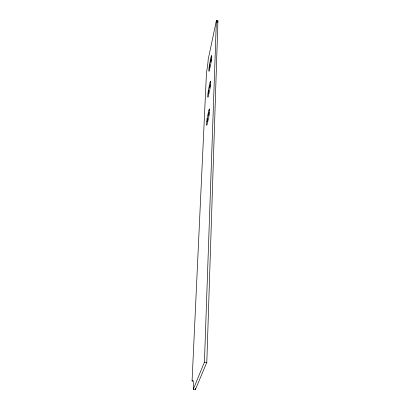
<?xml version="1.0" encoding="UTF-8"?>
<svg xmlns="http://www.w3.org/2000/svg" width="410" height="410" viewBox="0 0 410 410"><rect width="100%" height="100%" fill="white"/><g stroke="black" fill="none" stroke-linecap="round" stroke-linejoin="round"><path stroke-width="0.61" d="M206.809 362.363L217.93 20.731L216.393 20.5L208.167 59.65A8.846 0.707 -82.2 0 1 206.507 72.15L192.07 380.952A13.663 1.486 -85.2 0 1 193.274 389.31L195.437 389.5L206.809 362.363L204.436 362.143L193.274 389.31M204.436 362.143L216.393 20.5M209.459 67.963L209.894 64.693M210.694 62.207L211.135 58.907M208.352 93.808L208.803 90.436M209.628 88.099L210.084 84.685M207.163 121.693L207.629 118.203M208.475 116.045L208.946 112.514M217.536 22.596L217.93 20.731M210.76 60.654L211.073 60.46M209.525 66.41L209.828 66.246M209.695 86.423L210.012 86.361M208.423 92.137L208.731 92.106M192.07 380.952L193.12 381.044M208.546 114.236L208.874 114.328M207.24 119.884L207.552 120.012M195.483 388.255A13.658 1.527 -85.2 0 1 195.437 389.5M211.053 57.205L209.817 62.976A5.058 0.425 -82.1 0 0 208.88 70.033A5.058 0.425 -82.1 0 0 209.53 69.71L210.776 63.945A5.115 0.436 -82.1 0 0 211.734 56.764A5.115 0.436 -82.1 0 0 211.053 57.205M210.002 82.779L208.731 88.514A5.217 0.461 -82.3 0 0 207.762 95.802A5.217 0.461 -82.3 0 0 208.423 95.766L209.705 90.041A5.279 0.471 -82.2 0 0 210.699 82.625A5.279 0.471 -82.2 0 0 210.002 82.779M208.869 110.377L207.562 116.05A5.397 0.502 -82.5 0 0 206.553 123.589A5.397 0.502 -82.5 0 0 207.229 123.887L208.546 118.229A5.458 0.512 -82.4 0 0 209.582 110.556A5.458 0.512 -82.4 0 0 208.869 110.377"/></g></svg>
